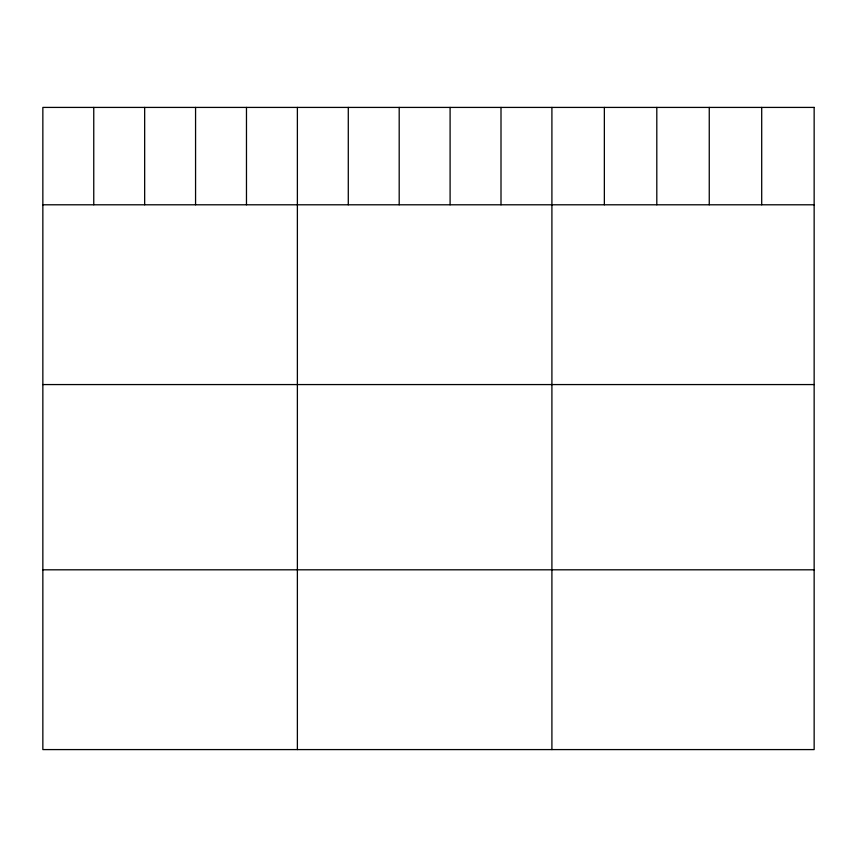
<?xml version="1.0" encoding="UTF-8"?>
<svg xmlns="http://www.w3.org/2000/svg" width="857" height="857" viewBox="0 0 857 857"><rect width="100%" height="100%" fill="white"/><g stroke="black" fill="none" stroke-linecap="round" stroke-linejoin="round"><path stroke-width="1.29" d="M42.85 204.791L814.15 204.791M42.85 384.568L814.15 384.568M42.85 569.809L814.15 569.809M761.702 107.414L761.702 204.791M709.253 107.414L709.253 204.791M656.805 107.414L656.805 204.791M604.356 107.414L604.356 204.791M551.908 107.414L551.908 749.586M501.002 107.414L501.002 204.791M450.096 107.414L450.096 204.791M399.191 107.414L399.191 204.791M348.285 107.414L348.285 204.791M297.379 107.414L297.379 749.586M246.473 107.414L246.473 204.791M195.567 107.414L195.567 204.791M144.662 107.414L144.662 204.791M93.756 107.414L93.756 204.791M814.15 107.414L42.85 107.414L42.85 749.586L814.15 749.586L814.15 107.414"/></g></svg>
